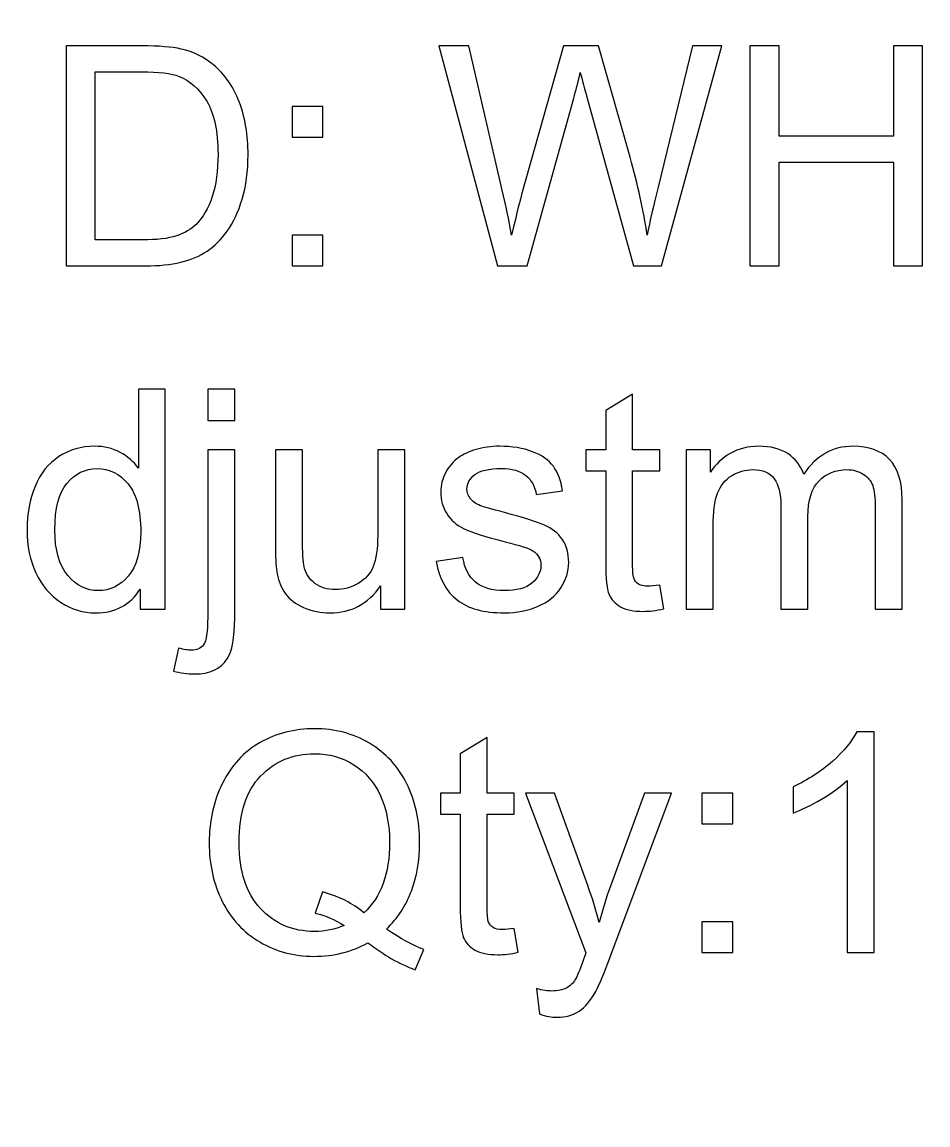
# Model space of a CAD drawing. Header units: centimetres. Extents: x -14.3 to 14.3, y -10 to 9.9.
# Drawn here: x -12.348 to -11.308, y -2.599 to -1.333 of the extents above; entities that cross this region are included whole.
import ezdxf

# ---------------------------------------------------------------- set-up
doc = ezdxf.new("R2010")
doc.units = ezdxf.units.CM
doc.header["$MEASUREMENT"] = 0
doc.layers.add('Layer 1', color=7, linetype='Continuous')

msp = doc.modelspace()

# ---------------------------------------------------------------- linework, layer by layer
at = {"layer": 'Layer 1', "color": 250, "lineweight": 70}
msp.add_open_spline([(-14.3, -9), (-14.3, -9), (-14.3, 8.9), (-14.3, 8.9), (-14.3, 8.9), (-14.3, 9.45219), (-13.85219, 9.9), (-13.3, 9.9), (-13.3, 9.9), (-13.3, 9.9), (13.3, 9.9), (13.3, 9.9), (13.3, 9.9), (13.85219, 9.9), (14.3, 9.45219), (14.3, 8.9), (14.3, 8.9), (14.3, 8.9), (14.3, -9), (14.3, -9), (14.3, -9), (14.3, -9.55219), (13.85219, -10), (13.3, -10), (13.3, -10), (13.3, -10), (-13.3, -10), (-13.3, -10), (-13.3, -10), (-13.85219, -10), (-14.3, -9.55219), (-14.3, -9)], degree=3, knots=[0, 0, 0, 0, 0.125, 0.125, 0.125, 0.125, 0.25, 0.25, 0.25, 0.25, 0.375, 0.375, 0.375, 0.375, 0.5, 0.5, 0.5, 0.5, 0.625, 0.625, 0.625, 0.625, 0.75, 0.75, 0.75, 0.75, 0.875, 0.875, 0.875, 0.875, 1, 1, 1, 1], dxfattribs=at)
at = {"layer": 'Layer 1', "color": 186}
for points, knots in [([(-12.29748, -1.61287), (-12.29748, -1.61287), (-12.29748, -1.36034), (-12.29748, -1.36034), (-12.29748, -1.36034), (-12.29748, -1.36034), (-12.21052, -1.36034), (-12.21052, -1.36034), (-12.21052, -1.36034), (-12.19088, -1.36034), (-12.17589, -1.36157), (-12.16554, -1.36398), (-12.16554, -1.36398), (-12.15107, -1.36728), (-12.13873, -1.37333), (-12.1285, -1.38203), (-12.1285, -1.38203), (-12.11521, -1.39332), (-12.10521, -1.40767), (-12.09863, -1.42519), (-12.09863, -1.42519), (-12.09198, -1.44271), (-12.08869, -1.4627), (-12.08869, -1.48522), (-12.08869, -1.48522), (-12.08869, -1.50439), (-12.09092, -1.52138), (-12.09545, -1.5362), (-12.09545, -1.5362), (-12.09992, -1.55102), (-12.10562, -1.5633), (-12.11268, -1.57301), (-12.11268, -1.57301), (-12.11968, -1.58271), (-12.12732, -1.59035), (-12.13567, -1.59588), (-12.13567, -1.59588), (-12.14396, -1.60146), (-12.15401, -1.6057), (-12.16577, -1.60858), (-12.16577, -1.60858), (-12.17759, -1.61146), (-12.19111, -1.61287), (-12.20634, -1.61287), (-12.20634, -1.61287), (-12.20634, -1.61287), (-12.29748, -1.61287), (-12.29748, -1.61287)], [0, 0, 0, 0, 0.0833333, 0.0833333, 0.0833333, 0.0833333, 0.1666667, 0.1666667, 0.1666667, 0.1666667, 0.25, 0.25, 0.25, 0.25, 0.3333333, 0.3333333, 0.3333333, 0.3333333, 0.4166667, 0.4166667, 0.4166667, 0.4166667, 0.5, 0.5, 0.5, 0.5, 0.5833333, 0.5833333, 0.5833333, 0.5833333, 0.6666667, 0.6666667, 0.6666667, 0.6666667, 0.75, 0.75, 0.75, 0.75, 0.8333333, 0.8333333, 0.8333333, 0.8333333, 0.9166667, 0.9166667, 0.9166667, 0.9166667, 1, 1, 1, 1]), ([(-11.80259, -1.61287), (-11.80259, -1.61287), (-11.86962, -1.36034), (-11.86962, -1.36034), (-11.86962, -1.36034), (-11.86962, -1.36034), (-11.83534, -1.36034), (-11.83534, -1.36034), (-11.83534, -1.36034), (-11.83534, -1.36034), (-11.79689, -1.52585), (-11.79689, -1.52585), (-11.79689, -1.52585), (-11.79277, -1.5432), (-11.78924, -1.56042), (-11.78624, -1.57753), (-11.78624, -1.57753), (-11.77978, -1.55055), (-11.77601, -1.53502), (-11.77484, -1.53085), (-11.77484, -1.53085), (-11.77484, -1.53085), (-11.7268, -1.36034), (-11.7268, -1.36034), (-11.7268, -1.36034), (-11.7268, -1.36034), (-11.68647, -1.36034), (-11.68647, -1.36034), (-11.68647, -1.36034), (-11.68647, -1.36034), (-11.65031, -1.48816), (-11.65031, -1.48816), (-11.65031, -1.48816), (-11.64125, -1.51985), (-11.63473, -1.54966), (-11.63067, -1.57753), (-11.63067, -1.57753), (-11.62749, -1.5616), (-11.62326, -1.54325), (-11.61809, -1.52262), (-11.61809, -1.52262), (-11.61809, -1.52262), (-11.57852, -1.36034), (-11.57852, -1.36034), (-11.57852, -1.36034), (-11.57852, -1.36034), (-11.54488, -1.36034), (-11.54488, -1.36034), (-11.54488, -1.36034), (-11.54488, -1.36034), (-11.61415, -1.61287), (-11.61415, -1.61287), (-11.61415, -1.61287), (-11.61415, -1.61287), (-11.64637, -1.61287), (-11.64637, -1.61287), (-11.64637, -1.61287), (-11.64637, -1.61287), (-11.69958, -1.42049), (-11.69958, -1.42049), (-11.69958, -1.42049), (-11.70405, -1.40438), (-11.70669, -1.3945), (-11.70752, -1.39085), (-11.70752, -1.39085), (-11.71016, -1.40244), (-11.71263, -1.41231), (-11.71492, -1.42049), (-11.71492, -1.42049), (-11.71492, -1.42049), (-11.76849, -1.61287), (-11.76849, -1.61287), (-11.76849, -1.61287), (-11.76849, -1.61287), (-11.80259, -1.61287), (-11.80259, -1.61287)], [0, 0, 0, 0, 0.0526316, 0.0526316, 0.0526316, 0.0526316, 0.1052632, 0.1052632, 0.1052632, 0.1052632, 0.1578947, 0.1578947, 0.1578947, 0.1578947, 0.2105263, 0.2105263, 0.2105263, 0.2105263, 0.2631579, 0.2631579, 0.2631579, 0.2631579, 0.3157895, 0.3157895, 0.3157895, 0.3157895, 0.3684211, 0.3684211, 0.3684211, 0.3684211, 0.4210526, 0.4210526, 0.4210526, 0.4210526, 0.4736842, 0.4736842, 0.4736842, 0.4736842, 0.5263158, 0.5263158, 0.5263158, 0.5263158, 0.5789474, 0.5789474, 0.5789474, 0.5789474, 0.6315789, 0.6315789, 0.6315789, 0.6315789, 0.6842105, 0.6842105, 0.6842105, 0.6842105, 0.7368421, 0.7368421, 0.7368421, 0.7368421, 0.7894737, 0.7894737, 0.7894737, 0.7894737, 0.8421053, 0.8421053, 0.8421053, 0.8421053, 0.8947368, 0.8947368, 0.8947368, 0.8947368, 0.9473684, 0.9473684, 0.9473684, 0.9473684, 1, 1, 1, 1]), ([(-11.51272, -1.61287), (-11.51272, -1.61287), (-11.51272, -1.36034), (-11.51272, -1.36034), (-11.51272, -1.36034), (-11.51272, -1.36034), (-11.47926, -1.36034), (-11.47926, -1.36034), (-11.47926, -1.36034), (-11.47926, -1.36034), (-11.47926, -1.46406), (-11.47926, -1.46406), (-11.47926, -1.46406), (-11.47926, -1.46406), (-11.34803, -1.46406), (-11.34803, -1.46406), (-11.34803, -1.46406), (-11.34803, -1.46406), (-11.34803, -1.36034), (-11.34803, -1.36034), (-11.34803, -1.36034), (-11.34803, -1.36034), (-11.31457, -1.36034), (-11.31457, -1.36034), (-11.31457, -1.36034), (-11.31457, -1.36034), (-11.31457, -1.61287), (-11.31457, -1.61287), (-11.31457, -1.61287), (-11.31457, -1.61287), (-11.34803, -1.61287), (-11.34803, -1.61287), (-11.34803, -1.61287), (-11.34803, -1.61287), (-11.34803, -1.49387), (-11.34803, -1.49387), (-11.34803, -1.49387), (-11.34803, -1.49387), (-11.47926, -1.49387), (-11.47926, -1.49387), (-11.47926, -1.49387), (-11.47926, -1.49387), (-11.47926, -1.61287), (-11.47926, -1.61287), (-11.47926, -1.61287), (-11.47926, -1.61287), (-11.51272, -1.61287), (-11.51272, -1.61287)], [0, 0, 0, 0, 0.0833333, 0.0833333, 0.0833333, 0.0833333, 0.1666667, 0.1666667, 0.1666667, 0.1666667, 0.25, 0.25, 0.25, 0.25, 0.3333333, 0.3333333, 0.3333333, 0.3333333, 0.4166667, 0.4166667, 0.4166667, 0.4166667, 0.5, 0.5, 0.5, 0.5, 0.5833333, 0.5833333, 0.5833333, 0.5833333, 0.6666667, 0.6666667, 0.6666667, 0.6666667, 0.75, 0.75, 0.75, 0.75, 0.8333333, 0.8333333, 0.8333333, 0.8333333, 0.9166667, 0.9166667, 0.9166667, 0.9166667, 1, 1, 1, 1]), ([(-12.26408, -1.58306), (-12.26408, -1.58306), (-12.21016, -1.58306), (-12.21016, -1.58306), (-12.21016, -1.58306), (-12.19352, -1.58306), (-12.18041, -1.58153), (-12.17095, -1.57842), (-12.17095, -1.57842), (-12.16148, -1.5753), (-12.15395, -1.57095), (-12.14831, -1.5653), (-12.14831, -1.5653), (-12.14037, -1.55742), (-12.1342, -1.54672), (-12.12979, -1.53338), (-12.12979, -1.53338), (-12.12538, -1.51997), (-12.12315, -1.5038), (-12.12315, -1.48469), (-12.12315, -1.48469), (-12.12315, -1.45829), (-12.1275, -1.43801), (-12.13614, -1.42384), (-12.13614, -1.42384), (-12.14484, -1.40961), (-12.15537, -1.40014), (-12.16777, -1.39532), (-12.16777, -1.39532), (-12.17671, -1.39185), (-12.19117, -1.39015), (-12.21099, -1.39015), (-12.21099, -1.39015), (-12.21099, -1.39015), (-12.26408, -1.39015), (-12.26408, -1.39015), (-12.26408, -1.39015), (-12.26408, -1.39015), (-12.26408, -1.58306), (-12.26408, -1.58306)], [0, 0, 0, 0, 0.1, 0.1, 0.1, 0.1, 0.2, 0.2, 0.2, 0.2, 0.3, 0.3, 0.3, 0.3, 0.4, 0.4, 0.4, 0.4, 0.5, 0.5, 0.5, 0.5, 0.6, 0.6, 0.6, 0.6, 0.7, 0.7, 0.7, 0.7, 0.8, 0.8, 0.8, 0.8, 0.9, 0.9, 0.9, 0.9, 1, 1, 1, 1]), ([(-12.03806, -1.46523), (-12.03806, -1.46523), (-12.03806, -1.42995), (-12.03806, -1.42995), (-12.03806, -1.42995), (-12.03806, -1.42995), (-12.00273, -1.42995), (-12.00273, -1.42995), (-12.00273, -1.42995), (-12.00273, -1.42995), (-12.00273, -1.46523), (-12.00273, -1.46523), (-12.00273, -1.46523), (-12.00273, -1.46523), (-12.03806, -1.46523), (-12.03806, -1.46523)], [0, 0, 0, 0, 0.25, 0.25, 0.25, 0.25, 0.5, 0.5, 0.5, 0.5, 0.75, 0.75, 0.75, 0.75, 1, 1, 1, 1]), ([(-12.03806, -1.61287), (-12.03806, -1.61287), (-12.03806, -1.57753), (-12.03806, -1.57753), (-12.03806, -1.57753), (-12.03806, -1.57753), (-12.00273, -1.57753), (-12.00273, -1.57753), (-12.00273, -1.57753), (-12.00273, -1.57753), (-12.00273, -1.61287), (-12.00273, -1.61287), (-12.00273, -1.61287), (-12.00273, -1.61287), (-12.03806, -1.61287), (-12.03806, -1.61287)], [0, 0, 0, 0, 0.25, 0.25, 0.25, 0.25, 0.5, 0.5, 0.5, 0.5, 0.75, 0.75, 0.75, 0.75, 1, 1, 1, 1]), ([(-12.21238, -2.00698), (-12.21238, -2.00698), (-12.21238, -1.98387), (-12.21238, -1.98387), (-12.21238, -1.98387), (-12.22397, -2.00204), (-12.24102, -2.0111), (-12.26354, -2.0111), (-12.26354, -2.0111), (-12.27812, -2.0111), (-12.29153, -2.0071), (-12.30375, -1.99904), (-12.30375, -1.99904), (-12.31598, -1.99105), (-12.32545, -1.97982), (-12.33221, -1.96535), (-12.33221, -1.96535), (-12.33892, -1.95095), (-12.34227, -1.93442), (-12.34227, -1.91567), (-12.34227, -1.91567), (-12.34227, -1.89744), (-12.33921, -1.88086), (-12.33315, -1.86599), (-12.33315, -1.86599), (-12.32704, -1.85111), (-12.31792, -1.8397), (-12.30575, -1.83182), (-12.30575, -1.83182), (-12.29358, -1.82389), (-12.27994, -1.81989), (-12.26489, -1.81989), (-12.26489, -1.81989), (-12.2539, -1.81989), (-12.24408, -1.82224), (-12.23549, -1.82689), (-12.23549, -1.82689), (-12.22685, -1.83153), (-12.21985, -1.83759), (-12.21444, -1.84505), (-12.21444, -1.84505), (-12.21444, -1.84505), (-12.21444, -1.75445), (-12.21444, -1.75445), (-12.21444, -1.75445), (-12.21444, -1.75445), (-12.18363, -1.75445), (-12.18363, -1.75445), (-12.18363, -1.75445), (-12.18363, -1.75445), (-12.18363, -2.00698), (-12.18363, -2.00698), (-12.18363, -2.00698), (-12.18363, -2.00698), (-12.21238, -2.00698), (-12.21238, -2.00698)], [0, 0, 0, 0, 0.0714286, 0.0714286, 0.0714286, 0.0714286, 0.1428571, 0.1428571, 0.1428571, 0.1428571, 0.2142857, 0.2142857, 0.2142857, 0.2142857, 0.2857143, 0.2857143, 0.2857143, 0.2857143, 0.3571429, 0.3571429, 0.3571429, 0.3571429, 0.4285714, 0.4285714, 0.4285714, 0.4285714, 0.5, 0.5, 0.5, 0.5, 0.5714286, 0.5714286, 0.5714286, 0.5714286, 0.6428571, 0.6428571, 0.6428571, 0.6428571, 0.7142857, 0.7142857, 0.7142857, 0.7142857, 0.7857143, 0.7857143, 0.7857143, 0.7857143, 0.8571429, 0.8571429, 0.8571429, 0.8571429, 0.9285714, 0.9285714, 0.9285714, 0.9285714, 1, 1, 1, 1]), ([(-12.13501, -1.79043), (-12.13501, -1.79043), (-12.13501, -1.75445), (-12.13501, -1.75445), (-12.13501, -1.75445), (-12.13501, -1.75445), (-12.10403, -1.75445), (-12.10403, -1.75445), (-12.10403, -1.75445), (-12.10403, -1.75445), (-12.10403, -1.79043), (-12.10403, -1.79043), (-12.10403, -1.79043), (-12.10403, -1.79043), (-12.13501, -1.79043), (-12.13501, -1.79043)], [0, 0, 0, 0, 0.25, 0.25, 0.25, 0.25, 0.5, 0.5, 0.5, 0.5, 0.75, 0.75, 0.75, 0.75, 1, 1, 1, 1]), ([(-11.61619, -1.97923), (-11.61619, -1.97923), (-11.61172, -2.00663), (-11.61172, -2.00663), (-11.61172, -2.00663), (-11.62042, -2.00845), (-11.62824, -2.00939), (-11.63512, -2.00939), (-11.63512, -2.00939), (-11.64641, -2.00939), (-11.65511, -2.00763), (-11.66135, -2.00404), (-11.66135, -2.00404), (-11.66752, -2.00051), (-11.67187, -1.99581), (-11.6744, -1.98999), (-11.6744, -1.98999), (-11.67693, -1.98423), (-11.67822, -1.972), (-11.67822, -1.95342), (-11.67822, -1.95342), (-11.67822, -1.95342), (-11.67822, -1.84817), (-11.67822, -1.84817), (-11.67822, -1.84817), (-11.67822, -1.84817), (-11.70098, -1.84817), (-11.70098, -1.84817), (-11.70098, -1.84817), (-11.70098, -1.84817), (-11.70098, -1.82406), (-11.70098, -1.82406), (-11.70098, -1.82406), (-11.70098, -1.82406), (-11.67822, -1.82406), (-11.67822, -1.82406), (-11.67822, -1.82406), (-11.67822, -1.82406), (-11.67822, -1.77873), (-11.67822, -1.77873), (-11.67822, -1.77873), (-11.67822, -1.77873), (-11.64735, -1.76015), (-11.64735, -1.76015), (-11.64735, -1.76015), (-11.64735, -1.76015), (-11.64735, -1.82406), (-11.64735, -1.82406), (-11.64735, -1.82406), (-11.64735, -1.82406), (-11.61619, -1.82406), (-11.61619, -1.82406), (-11.61619, -1.82406), (-11.61619, -1.82406), (-11.61619, -1.84817), (-11.61619, -1.84817), (-11.61619, -1.84817), (-11.61619, -1.84817), (-11.64735, -1.84817), (-11.64735, -1.84817), (-11.64735, -1.84817), (-11.64735, -1.84817), (-11.64735, -1.95512), (-11.64735, -1.95512), (-11.64735, -1.95512), (-11.64735, -1.964), (-11.64682, -1.96964), (-11.64577, -1.97217), (-11.64577, -1.97217), (-11.64465, -1.9747), (-11.64289, -1.9767), (-11.64042, -1.97823), (-11.64042, -1.97823), (-11.63795, -1.9797), (-11.63442, -1.98046), (-11.62983, -1.98046), (-11.62983, -1.98046), (-11.62636, -1.98046), (-11.62184, -1.98005), (-11.61619, -1.97923)], [0, 0, 0, 0, 0.05, 0.05, 0.05, 0.05, 0.1, 0.1, 0.1, 0.1, 0.15, 0.15, 0.15, 0.15, 0.2, 0.2, 0.2, 0.2, 0.25, 0.25, 0.25, 0.25, 0.3, 0.3, 0.3, 0.3, 0.35, 0.35, 0.35, 0.35, 0.4, 0.4, 0.4, 0.4, 0.45, 0.45, 0.45, 0.45, 0.5, 0.5, 0.5, 0.5, 0.55, 0.55, 0.55, 0.55, 0.6, 0.6, 0.6, 0.6, 0.65, 0.65, 0.65, 0.65, 0.7, 0.7, 0.7, 0.7, 0.75, 0.75, 0.75, 0.75, 0.8, 0.8, 0.8, 0.8, 0.85, 0.85, 0.85, 0.85, 0.9, 0.9, 0.9, 0.9, 0.95, 0.95, 0.95, 0.95, 1, 1, 1, 1]), ([(-11.87266, -1.95236), (-11.87266, -1.95236), (-11.84203, -1.94754), (-11.84203, -1.94754), (-11.84203, -1.94754), (-11.84032, -1.95983), (-11.8355, -1.96923), (-11.82762, -1.97582), (-11.82762, -1.97582), (-11.8198, -1.98234), (-11.80881, -1.98564), (-11.79464, -1.98564), (-11.79464, -1.98564), (-11.78041, -1.98564), (-11.76983, -1.9827), (-11.76295, -1.97693), (-11.76295, -1.97693), (-11.75607, -1.97111), (-11.7526, -1.96429), (-11.7526, -1.95653), (-11.7526, -1.95653), (-11.7526, -1.94948), (-11.75566, -1.94401), (-11.76177, -1.93995), (-11.76177, -1.93995), (-11.76601, -1.93719), (-11.77659, -1.93372), (-11.79346, -1.92949), (-11.79346, -1.92949), (-11.81616, -1.92372), (-11.83198, -1.91878), (-11.84074, -1.91455), (-11.84074, -1.91455), (-11.8495, -1.91038), (-11.8562, -1.90456), (-11.86073, -1.89715), (-11.86073, -1.89715), (-11.86525, -1.88974), (-11.86755, -1.88157), (-11.86755, -1.87263), (-11.86755, -1.87263), (-11.86755, -1.86446), (-11.86567, -1.85693), (-11.8619, -1.84999), (-11.8619, -1.84999), (-11.8582, -1.843), (-11.85308, -1.83723), (-11.84667, -1.83265), (-11.84667, -1.83265), (-11.84185, -1.82912), (-11.83527, -1.82606), (-11.82698, -1.82359), (-11.82698, -1.82359), (-11.81863, -1.82112), (-11.80969, -1.81989), (-11.80017, -1.81989), (-11.80017, -1.81989), (-11.78582, -1.81989), (-11.77324, -1.82201), (-11.76236, -1.82612), (-11.76236, -1.82612), (-11.75148, -1.83024), (-11.74349, -1.83582), (-11.73831, -1.84288), (-11.73831, -1.84288), (-11.73314, -1.84999), (-11.72961, -1.8594), (-11.72767, -1.87122), (-11.72767, -1.87122), (-11.72767, -1.87122), (-11.75795, -1.87539), (-11.75795, -1.87539), (-11.75795, -1.87539), (-11.75936, -1.86599), (-11.76336, -1.85864), (-11.76994, -1.85334), (-11.76994, -1.85334), (-11.77653, -1.84805), (-11.78588, -1.84541), (-11.79793, -1.84541), (-11.79793, -1.84541), (-11.81216, -1.84541), (-11.82233, -1.84776), (-11.82839, -1.85246), (-11.82839, -1.85246), (-11.8345, -1.85717), (-11.83756, -1.86269), (-11.83756, -1.86898), (-11.83756, -1.86898), (-11.83756, -1.87304), (-11.83627, -1.87663), (-11.83374, -1.87986), (-11.83374, -1.87986), (-11.83121, -1.88321), (-11.82727, -1.88592), (-11.82186, -1.88815), (-11.82186, -1.88815), (-11.81875, -1.88927), (-11.80963, -1.89191), (-11.79446, -1.89603), (-11.79446, -1.89603), (-11.77253, -1.90191), (-11.75724, -1.90667), (-11.7486, -1.91044), (-11.7486, -1.91044), (-11.7399, -1.91414), (-11.73308, -1.91961), (-11.72814, -1.92672), (-11.72814, -1.92672), (-11.7232, -1.93384), (-11.72073, -1.94266), (-11.72073, -1.95324), (-11.72073, -1.95324), (-11.72073, -1.96359), (-11.72379, -1.97329), (-11.72979, -1.98246), (-11.72979, -1.98246), (-11.73584, -1.99158), (-11.74454, -1.99863), (-11.75589, -2.00363), (-11.75589, -2.00363), (-11.76724, -2.00863), (-11.78012, -2.0111), (-11.79446, -2.0111), (-11.79446, -2.0111), (-11.81828, -2.0111), (-11.83639, -2.00616), (-11.84885, -1.99628), (-11.84885, -1.99628), (-11.86131, -1.9864), (-11.86925, -1.97176), (-11.87266, -1.95236)], [0, 0, 0, 0, 0.030303, 0.030303, 0.030303, 0.030303, 0.0606061, 0.0606061, 0.0606061, 0.0606061, 0.0909091, 0.0909091, 0.0909091, 0.0909091, 0.1212121, 0.1212121, 0.1212121, 0.1212121, 0.1515152, 0.1515152, 0.1515152, 0.1515152, 0.1818182, 0.1818182, 0.1818182, 0.1818182, 0.2121212, 0.2121212, 0.2121212, 0.2121212, 0.2424242, 0.2424242, 0.2424242, 0.2424242, 0.2727273, 0.2727273, 0.2727273, 0.2727273, 0.3030303, 0.3030303, 0.3030303, 0.3030303, 0.3333333, 0.3333333, 0.3333333, 0.3333333, 0.3636364, 0.3636364, 0.3636364, 0.3636364, 0.3939394, 0.3939394, 0.3939394, 0.3939394, 0.4242424, 0.4242424, 0.4242424, 0.4242424, 0.4545455, 0.4545455, 0.4545455, 0.4545455, 0.4848485, 0.4848485, 0.4848485, 0.4848485, 0.5151515, 0.5151515, 0.5151515, 0.5151515, 0.5454545, 0.5454545, 0.5454545, 0.5454545, 0.5757576, 0.5757576, 0.5757576, 0.5757576, 0.6060606, 0.6060606, 0.6060606, 0.6060606, 0.6363636, 0.6363636, 0.6363636, 0.6363636, 0.6666667, 0.6666667, 0.6666667, 0.6666667, 0.6969697, 0.6969697, 0.6969697, 0.6969697, 0.7272727, 0.7272727, 0.7272727, 0.7272727, 0.7575758, 0.7575758, 0.7575758, 0.7575758, 0.7878788, 0.7878788, 0.7878788, 0.7878788, 0.8181818, 0.8181818, 0.8181818, 0.8181818, 0.8484848, 0.8484848, 0.8484848, 0.8484848, 0.8787879, 0.8787879, 0.8787879, 0.8787879, 0.9090909, 0.9090909, 0.9090909, 0.9090909, 0.9393939, 0.9393939, 0.9393939, 0.9393939, 0.969697, 0.969697, 0.969697, 0.969697, 1, 1, 1, 1]), ([(-11.58586, -2.00698), (-11.58586, -2.00698), (-11.58586, -1.82406), (-11.58586, -1.82406), (-11.58586, -1.82406), (-11.58586, -1.82406), (-11.55816, -1.82406), (-11.55816, -1.82406), (-11.55816, -1.82406), (-11.55816, -1.82406), (-11.55816, -1.8497), (-11.55816, -1.8497), (-11.55816, -1.8497), (-11.5524, -1.84076), (-11.54476, -1.83353), (-11.53523, -1.82812), (-11.53523, -1.82812), (-11.52571, -1.82265), (-11.51483, -1.81989), (-11.50266, -1.81989), (-11.50266, -1.81989), (-11.48914, -1.81989), (-11.47802, -1.82271), (-11.46938, -1.82836), (-11.46938, -1.82836), (-11.46068, -1.834), (-11.45456, -1.84182), (-11.45104, -1.85193), (-11.45104, -1.85193), (-11.43651, -1.83059), (-11.4177, -1.81989), (-11.39453, -1.81989), (-11.39453, -1.81989), (-11.37636, -1.81989), (-11.36243, -1.82495), (-11.35267, -1.835), (-11.35267, -1.835), (-11.34291, -1.84505), (-11.33803, -1.86052), (-11.33803, -1.88139), (-11.33803, -1.88139), (-11.33803, -1.88139), (-11.33803, -2.00698), (-11.33803, -2.00698), (-11.33803, -2.00698), (-11.33803, -2.00698), (-11.36884, -2.00698), (-11.36884, -2.00698), (-11.36884, -2.00698), (-11.36884, -2.00698), (-11.36884, -1.89174), (-11.36884, -1.89174), (-11.36884, -1.89174), (-11.36884, -1.87933), (-11.36984, -1.8704), (-11.37184, -1.86493), (-11.37184, -1.86493), (-11.37389, -1.85952), (-11.37754, -1.85511), (-11.38277, -1.85176), (-11.38277, -1.85176), (-11.38806, -1.84846), (-11.3943, -1.84676), (-11.40141, -1.84676), (-11.40141, -1.84676), (-11.41429, -1.84676), (-11.42493, -1.85105), (-11.43346, -1.85964), (-11.43346, -1.85964), (-11.44192, -1.86816), (-11.44621, -1.88186), (-11.44621, -1.90068), (-11.44621, -1.90068), (-11.44621, -1.90068), (-11.44621, -2.00698), (-11.44621, -2.00698), (-11.44621, -2.00698), (-11.44621, -2.00698), (-11.4772, -2.00698), (-11.4772, -2.00698), (-11.4772, -2.00698), (-11.4772, -2.00698), (-11.4772, -1.88815), (-11.4772, -1.88815), (-11.4772, -1.88815), (-11.4772, -1.87433), (-11.47973, -1.86399), (-11.48479, -1.85711), (-11.48479, -1.85711), (-11.48984, -1.85023), (-11.49807, -1.84676), (-11.5096, -1.84676), (-11.5096, -1.84676), (-11.5183, -1.84676), (-11.52635, -1.84905), (-11.53376, -1.8537), (-11.53376, -1.8537), (-11.54117, -1.85828), (-11.54658, -1.86499), (-11.54987, -1.87381), (-11.54987, -1.87381), (-11.55322, -1.88268), (-11.55487, -1.89544), (-11.55487, -1.91208), (-11.55487, -1.91208), (-11.55487, -1.91208), (-11.55487, -2.00698), (-11.55487, -2.00698), (-11.55487, -2.00698), (-11.55487, -2.00698), (-11.58586, -2.00698), (-11.58586, -2.00698)], [0, 0, 0, 0, 0.0357143, 0.0357143, 0.0357143, 0.0357143, 0.0714286, 0.0714286, 0.0714286, 0.0714286, 0.1071429, 0.1071429, 0.1071429, 0.1071429, 0.1428571, 0.1428571, 0.1428571, 0.1428571, 0.1785714, 0.1785714, 0.1785714, 0.1785714, 0.2142857, 0.2142857, 0.2142857, 0.2142857, 0.25, 0.25, 0.25, 0.25, 0.2857143, 0.2857143, 0.2857143, 0.2857143, 0.3214286, 0.3214286, 0.3214286, 0.3214286, 0.3571429, 0.3571429, 0.3571429, 0.3571429, 0.3928571, 0.3928571, 0.3928571, 0.3928571, 0.4285714, 0.4285714, 0.4285714, 0.4285714, 0.4642857, 0.4642857, 0.4642857, 0.4642857, 0.5, 0.5, 0.5, 0.5, 0.5357143, 0.5357143, 0.5357143, 0.5357143, 0.5714286, 0.5714286, 0.5714286, 0.5714286, 0.6071429, 0.6071429, 0.6071429, 0.6071429, 0.6428571, 0.6428571, 0.6428571, 0.6428571, 0.6785714, 0.6785714, 0.6785714, 0.6785714, 0.7142857, 0.7142857, 0.7142857, 0.7142857, 0.75, 0.75, 0.75, 0.75, 0.7857143, 0.7857143, 0.7857143, 0.7857143, 0.8214286, 0.8214286, 0.8214286, 0.8214286, 0.8571429, 0.8571429, 0.8571429, 0.8571429, 0.8928571, 0.8928571, 0.8928571, 0.8928571, 0.9285714, 0.9285714, 0.9285714, 0.9285714, 0.9642857, 0.9642857, 0.9642857, 0.9642857, 1, 1, 1, 1]), ([(-12.17429, -2.07795), (-12.17429, -2.07795), (-12.16847, -2.05161), (-12.16847, -2.05161), (-12.16847, -2.05161), (-12.16224, -2.05319), (-12.15736, -2.05402), (-12.15383, -2.05402), (-12.15383, -2.05402), (-12.14748, -2.05402), (-12.14277, -2.0519), (-12.13972, -2.04773), (-12.13972, -2.04773), (-12.1366, -2.04355), (-12.13501, -2.03303), (-12.13501, -2.01627), (-12.13501, -2.01627), (-12.13501, -2.01627), (-12.13501, -1.82406), (-12.13501, -1.82406), (-12.13501, -1.82406), (-12.13501, -1.82406), (-12.10403, -1.82406), (-12.10403, -1.82406), (-12.10403, -1.82406), (-12.10403, -1.82406), (-12.10403, -2.01698), (-12.10403, -2.01698), (-12.10403, -2.01698), (-12.10403, -2.03949), (-12.10697, -2.05513), (-12.11279, -2.06401), (-12.11279, -2.06401), (-12.12025, -2.07548), (-12.13266, -2.08124), (-12.15001, -2.08124), (-12.15001, -2.08124), (-12.15841, -2.08124), (-12.16653, -2.08012), (-12.17429, -2.07795)], [0, 0, 0, 0, 0.1, 0.1, 0.1, 0.1, 0.2, 0.2, 0.2, 0.2, 0.3, 0.3, 0.3, 0.3, 0.4, 0.4, 0.4, 0.4, 0.5, 0.5, 0.5, 0.5, 0.6, 0.6, 0.6, 0.6, 0.7, 0.7, 0.7, 0.7, 0.8, 0.8, 0.8, 0.8, 0.9, 0.9, 0.9, 0.9, 1, 1, 1, 1]), ([(-11.93657, -2.00698), (-11.93657, -2.00698), (-11.93657, -1.98011), (-11.93657, -1.98011), (-11.93657, -1.98011), (-11.95086, -2.00081), (-11.9702, -2.0111), (-11.99466, -2.0111), (-11.99466, -2.0111), (-12.00542, -2.0111), (-12.01553, -2.00904), (-12.02488, -2.00492), (-12.02488, -2.00492), (-12.03423, -2.00081), (-12.04117, -1.99557), (-12.0457, -1.98934), (-12.0457, -1.98934), (-12.05028, -1.98305), (-12.05346, -1.97541), (-12.05528, -1.96635), (-12.05528, -1.96635), (-12.05652, -1.96024), (-12.05716, -1.95059), (-12.05716, -1.93736), (-12.05716, -1.93736), (-12.05716, -1.93736), (-12.05716, -1.82406), (-12.05716, -1.82406), (-12.05716, -1.82406), (-12.05716, -1.82406), (-12.02618, -1.82406), (-12.02618, -1.82406), (-12.02618, -1.82406), (-12.02618, -1.82406), (-12.02618, -1.92549), (-12.02618, -1.92549), (-12.02618, -1.92549), (-12.02618, -1.94172), (-12.02553, -1.95259), (-12.02429, -1.95824), (-12.02429, -1.95824), (-12.0223, -1.96641), (-12.01818, -1.97276), (-12.01189, -1.97746), (-12.01189, -1.97746), (-12.00554, -1.98211), (-11.99772, -1.9844), (-11.98843, -1.9844), (-11.98843, -1.9844), (-11.97914, -1.9844), (-11.97044, -1.98205), (-11.96226, -1.97729), (-11.96226, -1.97729), (-11.95409, -1.97253), (-11.94833, -1.966), (-11.94498, -1.95783), (-11.94498, -1.95783), (-11.94157, -1.94959), (-11.93986, -1.93766), (-11.93986, -1.92208), (-11.93986, -1.92208), (-11.93986, -1.92208), (-11.93986, -1.82406), (-11.93986, -1.82406), (-11.93986, -1.82406), (-11.93986, -1.82406), (-11.90888, -1.82406), (-11.90888, -1.82406), (-11.90888, -1.82406), (-11.90888, -1.82406), (-11.90888, -2.00698), (-11.90888, -2.00698), (-11.90888, -2.00698), (-11.90888, -2.00698), (-11.93657, -2.00698), (-11.93657, -2.00698)], [0, 0, 0, 0, 0.0526316, 0.0526316, 0.0526316, 0.0526316, 0.1052632, 0.1052632, 0.1052632, 0.1052632, 0.1578947, 0.1578947, 0.1578947, 0.1578947, 0.2105263, 0.2105263, 0.2105263, 0.2105263, 0.2631579, 0.2631579, 0.2631579, 0.2631579, 0.3157895, 0.3157895, 0.3157895, 0.3157895, 0.3684211, 0.3684211, 0.3684211, 0.3684211, 0.4210526, 0.4210526, 0.4210526, 0.4210526, 0.4736842, 0.4736842, 0.4736842, 0.4736842, 0.5263158, 0.5263158, 0.5263158, 0.5263158, 0.5789474, 0.5789474, 0.5789474, 0.5789474, 0.6315789, 0.6315789, 0.6315789, 0.6315789, 0.6842105, 0.6842105, 0.6842105, 0.6842105, 0.7368421, 0.7368421, 0.7368421, 0.7368421, 0.7894737, 0.7894737, 0.7894737, 0.7894737, 0.8421053, 0.8421053, 0.8421053, 0.8421053, 0.8947368, 0.8947368, 0.8947368, 0.8947368, 0.9473684, 0.9473684, 0.9473684, 0.9473684, 1, 1, 1, 1]), ([(-12.3104, -1.91567), (-12.3104, -1.93913), (-12.30546, -1.95665), (-12.29558, -1.96823), (-12.29558, -1.96823), (-12.2857, -1.97982), (-12.27406, -1.98564), (-12.2606, -1.98564), (-12.2606, -1.98564), (-12.24707, -1.98564), (-12.23555, -1.98005), (-12.22608, -1.969), (-12.22608, -1.969), (-12.21662, -1.95794), (-12.21186, -1.94101), (-12.21186, -1.91826), (-12.21186, -1.91826), (-12.21186, -1.89321), (-12.21668, -1.87486), (-12.22632, -1.86316), (-12.22632, -1.86316), (-12.23596, -1.8514), (-12.24784, -1.84558), (-12.26201, -1.84558), (-12.26201, -1.84558), (-12.27577, -1.84558), (-12.28729, -1.85123), (-12.29652, -1.86246), (-12.29652, -1.86246), (-12.30575, -1.87369), (-12.3104, -1.89144), (-12.3104, -1.91567)], [0, 0, 0, 0, 0.125, 0.125, 0.125, 0.125, 0.25, 0.25, 0.25, 0.25, 0.375, 0.375, 0.375, 0.375, 0.5, 0.5, 0.5, 0.5, 0.625, 0.625, 0.625, 0.625, 0.75, 0.75, 0.75, 0.75, 0.875, 0.875, 0.875, 0.875, 1, 1, 1, 1]), ([(-11.92986, -2.37404), (-11.9144, -2.38474), (-11.90005, -2.39251), (-11.887, -2.39744), (-11.887, -2.39744), (-11.887, -2.39744), (-11.89682, -2.42073), (-11.89682, -2.42073), (-11.89682, -2.42073), (-11.91493, -2.4142), (-11.93304, -2.40385), (-11.95109, -2.38974), (-11.95109, -2.38974), (-11.96979, -2.40015), (-11.99042, -2.40538), (-12.01306, -2.40538), (-12.01306, -2.40538), (-12.03593, -2.40538), (-12.05663, -2.39986), (-12.07527, -2.38886), (-12.07527, -2.38886), (-12.09385, -2.37781), (-12.10819, -2.36234), (-12.11825, -2.34235), (-12.11825, -2.34235), (-12.1283, -2.32236), (-12.1333, -2.29984), (-12.1333, -2.27485), (-12.1333, -2.27485), (-12.1333, -2.24992), (-12.12824, -2.22723), (-12.11813, -2.20677), (-12.11813, -2.20677), (-12.10802, -2.18636), (-12.09367, -2.17078), (-12.07497, -2.16008), (-12.07497, -2.16008), (-12.05634, -2.14944), (-12.03546, -2.14409), (-12.01241, -2.14409), (-12.01241, -2.14409), (-11.98907, -2.14409), (-11.96808, -2.14962), (-11.94933, -2.16073), (-11.94933, -2.16073), (-11.93063, -2.17178), (-11.91634, -2.18731), (-11.90652, -2.20724), (-11.90652, -2.20724), (-11.8967, -2.22717), (-11.89182, -2.24963), (-11.89182, -2.27468), (-11.89182, -2.27468), (-11.89182, -2.29543), (-11.89494, -2.31413), (-11.90129, -2.33071), (-11.90129, -2.33071), (-11.90758, -2.34729), (-11.91711, -2.36176), (-11.92986, -2.37404)], [0, 0, 0, 0, 0.0666667, 0.0666667, 0.0666667, 0.0666667, 0.1333333, 0.1333333, 0.1333333, 0.1333333, 0.2, 0.2, 0.2, 0.2, 0.2666667, 0.2666667, 0.2666667, 0.2666667, 0.3333333, 0.3333333, 0.3333333, 0.3333333, 0.4, 0.4, 0.4, 0.4, 0.4666667, 0.4666667, 0.4666667, 0.4666667, 0.5333333, 0.5333333, 0.5333333, 0.5333333, 0.6, 0.6, 0.6, 0.6, 0.6666667, 0.6666667, 0.6666667, 0.6666667, 0.7333333, 0.7333333, 0.7333333, 0.7333333, 0.8, 0.8, 0.8, 0.8, 0.8666667, 0.8666667, 0.8666667, 0.8666667, 0.9333333, 0.9333333, 0.9333333, 0.9333333, 1, 1, 1, 1]), ([(-11.37025, -2.40109), (-11.37025, -2.40109), (-11.40124, -2.40109), (-11.40124, -2.40109), (-11.40124, -2.40109), (-11.40124, -2.40109), (-11.40124, -2.20353), (-11.40124, -2.20353), (-11.40124, -2.20353), (-11.4087, -2.21065), (-11.41846, -2.21776), (-11.43057, -2.22488), (-11.43057, -2.22488), (-11.44275, -2.23199), (-11.45362, -2.23734), (-11.46327, -2.24087), (-11.46327, -2.24087), (-11.46327, -2.24087), (-11.46327, -2.21094), (-11.46327, -2.21094), (-11.46327, -2.21094), (-11.44592, -2.20277), (-11.43075, -2.19289), (-11.41776, -2.18131), (-11.41776, -2.18131), (-11.40482, -2.16967), (-11.39559, -2.15844), (-11.39018, -2.1475), (-11.39018, -2.1475), (-11.39018, -2.1475), (-11.37025, -2.1475), (-11.37025, -2.1475), (-11.37025, -2.1475), (-11.37025, -2.1475), (-11.37025, -2.40109), (-11.37025, -2.40109)], [0, 0, 0, 0, 0.1111111, 0.1111111, 0.1111111, 0.1111111, 0.2222222, 0.2222222, 0.2222222, 0.2222222, 0.3333333, 0.3333333, 0.3333333, 0.3333333, 0.4444444, 0.4444444, 0.4444444, 0.4444444, 0.5555556, 0.5555556, 0.5555556, 0.5555556, 0.6666667, 0.6666667, 0.6666667, 0.6666667, 0.7777778, 0.7777778, 0.7777778, 0.7777778, 0.8888889, 0.8888889, 0.8888889, 0.8888889, 1, 1, 1, 1]), ([(-11.78311, -2.37334), (-11.78311, -2.37334), (-11.77864, -2.40074), (-11.77864, -2.40074), (-11.77864, -2.40074), (-11.78734, -2.40256), (-11.79516, -2.4035), (-11.80204, -2.4035), (-11.80204, -2.4035), (-11.81333, -2.4035), (-11.82203, -2.40174), (-11.82827, -2.39815), (-11.82827, -2.39815), (-11.83444, -2.39462), (-11.83879, -2.38992), (-11.84132, -2.3841), (-11.84132, -2.3841), (-11.84385, -2.37834), (-11.84514, -2.36611), (-11.84514, -2.34753), (-11.84514, -2.34753), (-11.84514, -2.34753), (-11.84514, -2.24228), (-11.84514, -2.24228), (-11.84514, -2.24228), (-11.84514, -2.24228), (-11.8679, -2.24228), (-11.8679, -2.24228), (-11.8679, -2.24228), (-11.8679, -2.24228), (-11.8679, -2.21817), (-11.8679, -2.21817), (-11.8679, -2.21817), (-11.8679, -2.21817), (-11.84514, -2.21817), (-11.84514, -2.21817), (-11.84514, -2.21817), (-11.84514, -2.21817), (-11.84514, -2.17284), (-11.84514, -2.17284), (-11.84514, -2.17284), (-11.84514, -2.17284), (-11.81427, -2.15426), (-11.81427, -2.15426), (-11.81427, -2.15426), (-11.81427, -2.15426), (-11.81427, -2.21817), (-11.81427, -2.21817), (-11.81427, -2.21817), (-11.81427, -2.21817), (-11.78311, -2.21817), (-11.78311, -2.21817), (-11.78311, -2.21817), (-11.78311, -2.21817), (-11.78311, -2.24228), (-11.78311, -2.24228), (-11.78311, -2.24228), (-11.78311, -2.24228), (-11.81427, -2.24228), (-11.81427, -2.24228), (-11.81427, -2.24228), (-11.81427, -2.24228), (-11.81427, -2.34923), (-11.81427, -2.34923), (-11.81427, -2.34923), (-11.81427, -2.35811), (-11.81374, -2.36375), (-11.81269, -2.36628), (-11.81269, -2.36628), (-11.81157, -2.36881), (-11.80981, -2.37081), (-11.80734, -2.37234), (-11.80734, -2.37234), (-11.80487, -2.37381), (-11.80134, -2.37457), (-11.79675, -2.37457), (-11.79675, -2.37457), (-11.79328, -2.37457), (-11.78876, -2.37416), (-11.78311, -2.37334)], [0, 0, 0, 0, 0.05, 0.05, 0.05, 0.05, 0.1, 0.1, 0.1, 0.1, 0.15, 0.15, 0.15, 0.15, 0.2, 0.2, 0.2, 0.2, 0.25, 0.25, 0.25, 0.25, 0.3, 0.3, 0.3, 0.3, 0.35, 0.35, 0.35, 0.35, 0.4, 0.4, 0.4, 0.4, 0.45, 0.45, 0.45, 0.45, 0.5, 0.5, 0.5, 0.5, 0.55, 0.55, 0.55, 0.55, 0.6, 0.6, 0.6, 0.6, 0.65, 0.65, 0.65, 0.65, 0.7, 0.7, 0.7, 0.7, 0.75, 0.75, 0.75, 0.75, 0.8, 0.8, 0.8, 0.8, 0.85, 0.85, 0.85, 0.85, 0.9, 0.9, 0.9, 0.9, 0.95, 0.95, 0.95, 0.95, 1, 1, 1, 1]), ([(-12.00342, -2.3313), (-11.98413, -2.33671), (-11.96826, -2.34476), (-11.95573, -2.35546), (-11.95573, -2.35546), (-11.9361, -2.33753), (-11.92628, -2.3106), (-11.92628, -2.27468), (-11.92628, -2.27468), (-11.92628, -2.25422), (-11.92975, -2.23634), (-11.93668, -2.22105), (-11.93668, -2.22105), (-11.94362, -2.20583), (-11.95379, -2.19395), (-11.96714, -2.18548), (-11.96714, -2.18548), (-11.98055, -2.17707), (-11.99554, -2.17284), (-12.01224, -2.17284), (-12.01224, -2.17284), (-12.03711, -2.17284), (-12.05781, -2.18137), (-12.07421, -2.19842), (-12.07421, -2.19842), (-12.09067, -2.21547), (-12.09885, -2.24093), (-12.09885, -2.27485), (-12.09885, -2.27485), (-12.09885, -2.30766), (-12.09073, -2.33289), (-12.0745, -2.35047), (-12.0745, -2.35047), (-12.05822, -2.36799), (-12.03746, -2.37681), (-12.01224, -2.37681), (-12.01224, -2.37681), (-12.00024, -2.37681), (-11.98901, -2.37457), (-11.97843, -2.3701), (-11.97843, -2.3701), (-11.9889, -2.36328), (-11.99995, -2.35846), (-12.01153, -2.35564), (-12.01153, -2.35564), (-12.01153, -2.35564), (-12.00342, -2.3313), (-12.00342, -2.3313)], [0, 0, 0, 0, 0.0833333, 0.0833333, 0.0833333, 0.0833333, 0.1666667, 0.1666667, 0.1666667, 0.1666667, 0.25, 0.25, 0.25, 0.25, 0.3333333, 0.3333333, 0.3333333, 0.3333333, 0.4166667, 0.4166667, 0.4166667, 0.4166667, 0.5, 0.5, 0.5, 0.5, 0.5833333, 0.5833333, 0.5833333, 0.5833333, 0.6666667, 0.6666667, 0.6666667, 0.6666667, 0.75, 0.75, 0.75, 0.75, 0.8333333, 0.8333333, 0.8333333, 0.8333333, 0.9166667, 0.9166667, 0.9166667, 0.9166667, 1, 1, 1, 1]), ([(-11.75419, -2.47153), (-11.75419, -2.47153), (-11.75766, -2.44242), (-11.75766, -2.44242), (-11.75766, -2.44242), (-11.75084, -2.44425), (-11.74496, -2.44519), (-11.7399, -2.44519), (-11.7399, -2.44519), (-11.73302, -2.44519), (-11.72749, -2.44401), (-11.72338, -2.44172), (-11.72338, -2.44172), (-11.7192, -2.43943), (-11.71585, -2.43625), (-11.71321, -2.43208), (-11.71321, -2.43208), (-11.71121, -2.42902), (-11.70809, -2.42132), (-11.70374, -2.40903), (-11.70374, -2.40903), (-11.70315, -2.40726), (-11.70221, -2.40479), (-11.70098, -2.40144), (-11.70098, -2.40144), (-11.70098, -2.40144), (-11.77036, -2.21817), (-11.77036, -2.21817), (-11.77036, -2.21817), (-11.77036, -2.21817), (-11.73696, -2.21817), (-11.73696, -2.21817), (-11.73696, -2.21817), (-11.73696, -2.21817), (-11.69886, -2.32407), (-11.69886, -2.32407), (-11.69886, -2.32407), (-11.69398, -2.33753), (-11.68951, -2.35164), (-11.68563, -2.36646), (-11.68563, -2.36646), (-11.68204, -2.35223), (-11.67781, -2.33835), (-11.67287, -2.32477), (-11.67287, -2.32477), (-11.67287, -2.32477), (-11.63377, -2.21817), (-11.63377, -2.21817), (-11.63377, -2.21817), (-11.63377, -2.21817), (-11.60279, -2.21817), (-11.60279, -2.21817), (-11.60279, -2.21817), (-11.60279, -2.21817), (-11.67234, -2.40421), (-11.67234, -2.40421), (-11.67234, -2.40421), (-11.67981, -2.42431), (-11.68563, -2.43813), (-11.68975, -2.44572), (-11.68975, -2.44572), (-11.69527, -2.45595), (-11.70156, -2.46341), (-11.70868, -2.46818), (-11.70868, -2.46818), (-11.71585, -2.47294), (-11.72432, -2.47535), (-11.7342, -2.47535), (-11.7342, -2.47535), (-11.74019, -2.47535), (-11.74684, -2.47406), (-11.75419, -2.47153)], [0, 0, 0, 0, 0.0555556, 0.0555556, 0.0555556, 0.0555556, 0.1111111, 0.1111111, 0.1111111, 0.1111111, 0.1666667, 0.1666667, 0.1666667, 0.1666667, 0.2222222, 0.2222222, 0.2222222, 0.2222222, 0.2777778, 0.2777778, 0.2777778, 0.2777778, 0.3333333, 0.3333333, 0.3333333, 0.3333333, 0.3888889, 0.3888889, 0.3888889, 0.3888889, 0.4444444, 0.4444444, 0.4444444, 0.4444444, 0.5, 0.5, 0.5, 0.5, 0.5555556, 0.5555556, 0.5555556, 0.5555556, 0.6111111, 0.6111111, 0.6111111, 0.6111111, 0.6666667, 0.6666667, 0.6666667, 0.6666667, 0.7222222, 0.7222222, 0.7222222, 0.7222222, 0.7777778, 0.7777778, 0.7777778, 0.7777778, 0.8333333, 0.8333333, 0.8333333, 0.8333333, 0.8888889, 0.8888889, 0.8888889, 0.8888889, 0.9444444, 0.9444444, 0.9444444, 0.9444444, 1, 1, 1, 1]), ([(-11.5678, -2.25345), (-11.5678, -2.25345), (-11.5678, -2.21817), (-11.5678, -2.21817), (-11.5678, -2.21817), (-11.5678, -2.21817), (-11.53247, -2.21817), (-11.53247, -2.21817), (-11.53247, -2.21817), (-11.53247, -2.21817), (-11.53247, -2.25345), (-11.53247, -2.25345), (-11.53247, -2.25345), (-11.53247, -2.25345), (-11.5678, -2.25345), (-11.5678, -2.25345)], [0, 0, 0, 0, 0.25, 0.25, 0.25, 0.25, 0.5, 0.5, 0.5, 0.5, 0.75, 0.75, 0.75, 0.75, 1, 1, 1, 1]), ([(-11.5678, -2.40109), (-11.5678, -2.40109), (-11.5678, -2.36575), (-11.5678, -2.36575), (-11.5678, -2.36575), (-11.5678, -2.36575), (-11.53247, -2.36575), (-11.53247, -2.36575), (-11.53247, -2.36575), (-11.53247, -2.36575), (-11.53247, -2.40109), (-11.53247, -2.40109), (-11.53247, -2.40109), (-11.53247, -2.40109), (-11.5678, -2.40109), (-11.5678, -2.40109)], [0, 0, 0, 0, 0.25, 0.25, 0.25, 0.25, 0.5, 0.5, 0.5, 0.5, 0.75, 0.75, 0.75, 0.75, 1, 1, 1, 1])]:
    msp.add_open_spline(points, degree=3, knots=knots, dxfattribs=at)

doc.saveas('drawing.dxf')
